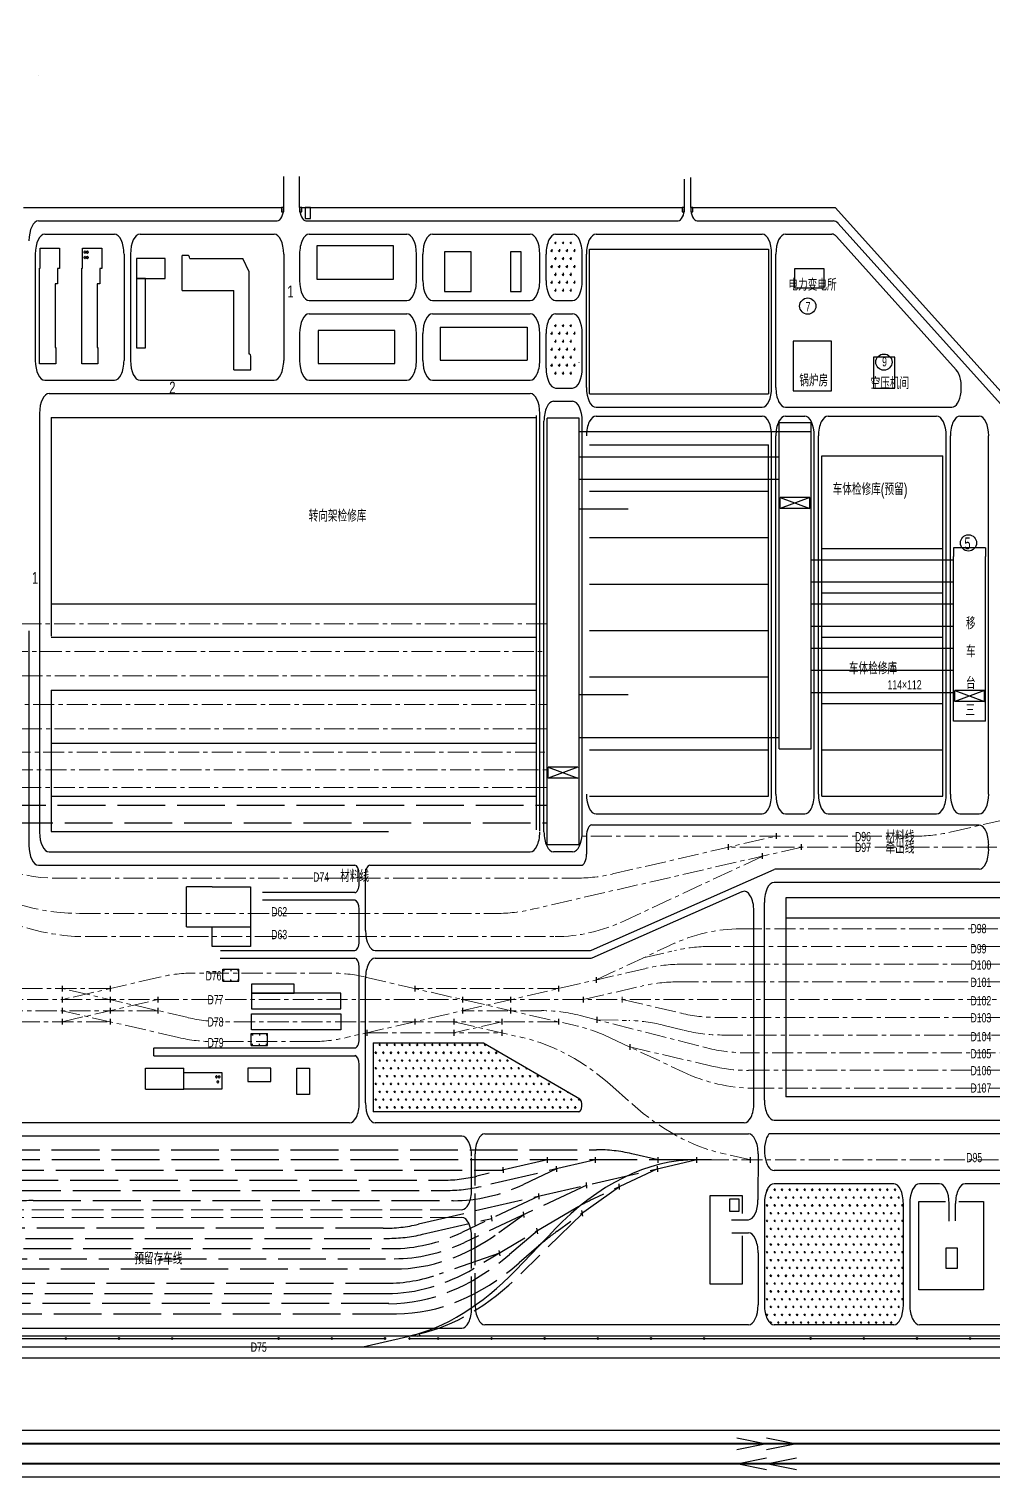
# Model space of a CAD drawing. Header units: millimetres. Extents: x 127 to 2034, y 513 to 812.
# Drawn here: x 1072.7 to 1145.3, y 599.1 to 708.2 of the extents above; entities that cross this region are included whole.
import ezdxf

# ---------------------------------------------------------------- set-up
doc = ezdxf.new("R2010")
doc.units = ezdxf.units.MM
for name, pattern in [('ACAD_ISO02W100', [15, 12, -3]), ('CENTER', [50.8, 31.75, -6.35, 6.35, -6.35]), ('CONTINOUS', [0]), ('DASHED', [19.05, 12.7, -6.35])]:
    doc.linetypes.add(name, pattern=pattern)
doc.layers.add('05围墙线', color=5, linetype='TRACKS2', lineweight=25)
for name, color, linetype in [('TXT', 4, 'Continuous'), ('WALL', 2, 'Continuous'), ('ZC_动车段新建', 52, 'Continuous'), ('ZC_新建', 7, 'Continuous'), ('ZC_站场', 7, 'Continuous'), ('ZC_远期', 7, 'Continuous'), ('初期设计', 1, 'Continuous'), ('室外建筑与道路', 3, 'Continuous'), ('生产房屋', 1, 'Continuous'), ('设计', 6, 'Continuous'), ('设计股道', 1, 'Continuous'), ('近期设计', 6, 'Continuous')]:
    doc.layers.add(name, color=color, linetype=linetype)
doc.styles.add('HZTXT', font='tx.shx', dxfattribs={"width": 0.75, "bigfont": 'hztxt.shx'})
doc.linetypes.add('JBFWALL1', pattern='A,5000,[130,ltypeshp.shx,S=250,R=0,X=0,Y=-250],5000', length=10000)
doc.linetypes.add('JBFWALL1F', pattern='A,5000,[130,ltypeshp.shx,S=250,R=0,X=0,Y=250],5000', length=10000)
doc.linetypes.add('TRACKS2', pattern='A,20,[130,ltypeshp.shx,S=3,R=0,X=0,Y=3],20', length=40)

msp = doc.modelspace()

# ---------------------------------------------------------------- hatches: boundary and pattern name
at = {"layer": '室外建筑与道路'}
h = msp.add_hatch(dxfattribs=at)
h.set_pattern_fill('GRASS', color=256, scale=0.2, style=0)
h.set_pattern_definition([(90.0000038, (44491.51114, 64796.46176), (-0.2879427758, 0.5981564094), [0.1586103, -1.037702684]), (64.2946045, (44491.51114, 64796.46176), (-0.287942972, 0.598156817), [0.124472731, -0.539381835]), (115.70540786, (44491.51114, 64796.46176), (-0.2879428925, -0.5981569825), [0.1244727097, -0.539381742])])
h.paths.add_polyline_path([(1113.99, 692.13), (1111.97, 692.13), (1111.97, 688.1), (1113.99, 688.1)])
h = msp.add_hatch(dxfattribs=at)
h.set_pattern_fill('GRASS', color=256, scale=0.2, style=0)
h.set_pattern_definition([(90.0000038, (44491.51114, 64790.2244), (-0.2879427758, 0.5981564094), [0.1586103, -1.037702684]), (64.2946045, (44491.51114, 64790.2244), (-0.287942972, 0.598156817), [0.124472731, -0.539381835]), (115.70540786, (44491.51114, 64790.2244), (-0.2879428925, -0.5981569825), [0.1244727097, -0.539381742])])
h.paths.add_polyline_path([(1113.99, 685.9), (1111.97, 685.9), (1111.97, 681.86), (1113.99, 681.86)])
h = msp.add_hatch(dxfattribs=at)
h.set_pattern_fill('GRASS', color=256, scale=5, angle=73.3396, style=0)
h.set_pattern_definition([(90, (1162.57997, 3125.4535), (-0.283408397, 0.588737107), [0.1561125, -1.02136171]), (64.294598, (1162.57997, 3125.4535), (-0.2834084, 0.58873711), [0.12251252, -0.53088759]), (115.705402, (1162.57997, 3125.4535), (-0.2834084, -0.5887371), [0.12251252, -0.53088759])])
edge = h.paths.add_edge_path()
edge.add_line((1114.09, 626.59), (1098.61, 626.59))
edge.add_line((1098.61, 626.59), (1098.61, 631.79))
edge.add_line((1098.61, 631.79), (1106.91, 631.79))
edge.add_line((1106.91, 631.79), (1114.16, 627.58))
edge.add_ellipse((1114.09, 627.09), major_axis=(0, 0.5), ratio=0.481384, start_angle=180, end_angle=344.3534, ccw=False)
h = msp.add_hatch(dxfattribs=at)
h.set_pattern_fill('GRASS', color=256, scale=5, angle=73.3396, style=0)
h.set_pattern_definition([(90, (1162.57997, 1121.66428), (-0.2834084, 0.5887371), [0.1561125, -1.0213617]), (64.2946, (1162.57997, 1121.6643), (-0.2834084, 0.5887371), [0.1225125, -0.5308876]), (115.7054, (1162.57997, 1121.6643), (-0.2834084, -0.5887371), [0.1225125, -0.5308876])])
edge = h.paths.add_edge_path()
edge.add_line((1137.82, 621.17), (1128.8, 621.17))
edge.add_ellipse((1128.8, 619.68), major_axis=(0, 1.5), ratio=0.481384, start_angle=0.0001, end_angle=90)
edge.add_line((1128.08, 619.68), (1128.08, 612.05))
edge.add_ellipse((1128.8, 612.05), major_axis=(0, 1.5), ratio=0.481384, start_angle=90, end_angle=180.0001)
edge.add_line((1137.82, 610.55), (1128.8, 610.55))
edge.add_ellipse((1137.82, 612.05), major_axis=(0, 1.5), ratio=0.481384, start_angle=180.0001, end_angle=270)
edge.add_line((1138.54, 619.68), (1138.54, 612.05))
edge.add_ellipse((1137.82, 619.68), major_axis=(0, 1.5), ratio=0.481384, start_angle=-90, end_angle=0.0001)
at = {"layer": '生产房屋'}
h = msp.add_hatch(color=7, dxfattribs=at)
edge = h.paths.add_edge_path()
edge.add_ellipse((1076.88, 691.36), major_axis=(0, 0.0999), ratio=0.481384, start_angle=270, end_angle=630)
h = msp.add_hatch(color=7, dxfattribs=at)
edge = h.paths.add_edge_path()
edge.add_ellipse((1076.88, 690.95), major_axis=(0, 0.0999), ratio=0.481384, start_angle=270, end_angle=630)
h = msp.add_hatch(color=7, dxfattribs=at)
edge = h.paths.add_edge_path()
edge.add_ellipse((1077.07, 691.36), major_axis=(0, 0.0999), ratio=0.481384, start_angle=270, end_angle=630)
h = msp.add_hatch(color=7, dxfattribs=at)
edge = h.paths.add_edge_path()
edge.add_ellipse((1077.07, 690.95), major_axis=(0, 0.0999), ratio=0.481384, start_angle=-90, end_angle=270)
h = msp.add_hatch(color=7, dxfattribs=at)
edge = h.paths.add_edge_path()
edge.add_ellipse((1086.8, 629.23), major_axis=(0, 0.0999), ratio=0.481384, start_angle=-90, end_angle=270)
h = msp.add_hatch(color=7, dxfattribs=at)
edge = h.paths.add_edge_path()
edge.add_ellipse((1086.9, 628.86), major_axis=(0, 0.0999), ratio=0.481384, start_angle=270, end_angle=270)
h = msp.add_hatch(color=7, dxfattribs=at)
edge = h.paths.add_edge_path()
edge.add_ellipse((1087, 629.23), major_axis=(0, 0.0999), ratio=0.481384, start_angle=270, end_angle=270)

# ---------------------------------------------------------------- linework, layer by layer
at = {"layer": '05围墙线'}
msp.add_line((1073.39, 704.69), (1073.39, 704.69), dxfattribs=at)
at = {"layer": 'TXT'}
for centre in [(1131.34, 687.29), (1137.08, 683.07), (1143.45, 669.45)]:
    msp.add_circle(centre, 0.611, dxfattribs=at)
at = {"layer": 'WALL', "linetype": 'JBFWALL1', "ltscale": 0.3}
for p, q in [((1091.86, 694.71), (1091.7, 694.71)), ((1091.7, 694.71), (1091.7, 694.38)), ((1091.86, 694.71), (1091.7, 694.71)), ((1091.7, 694.71), (1091.7, 694.38)), ((1091.7, 694.38), (1091.86, 694.38)), ((1091.7, 694.38), (1091.86, 694.38)), ((1091.86, 694.38), (1091.86, 694.71)), ((1091.86, 694.38), (1091.86, 694.71)), ((1093.22, 694.71), (1093.06, 694.71)), ((1093.06, 694.71), (1093.06, 694.38)), ((1093.22, 694.71), (1093.06, 694.71)), ((1093.06, 694.71), (1093.06, 694.38)), ((1093.06, 694.38), (1093.22, 694.38)), ((1093.06, 694.38), (1093.22, 694.38)), ((1093.22, 694.38), (1093.22, 694.71)), ((1093.22, 694.38), (1093.22, 694.71)), ((1122.05, 694.71), (1121.89, 694.71)), ((1121.89, 694.71), (1121.89, 694.38)), ((1122.05, 694.71), (1121.89, 694.71)), ((1121.89, 694.71), (1121.89, 694.38)), ((1121.89, 694.38), (1122.05, 694.38)), ((1121.89, 694.38), (1122.05, 694.38)), ((1122.05, 694.38), (1122.05, 694.71)), ((1122.05, 694.38), (1122.05, 694.71)), ((1122.69, 694.71), (1122.53, 694.71)), ((1122.53, 694.71), (1122.53, 694.38)), ((1122.69, 694.71), (1122.53, 694.71)), ((1122.53, 694.71), (1122.53, 694.38)), ((1122.53, 694.38), (1122.69, 694.38)), ((1122.53, 694.38), (1122.69, 694.38)), ((1122.69, 694.38), (1122.69, 694.71)), ((1122.69, 694.38), (1122.69, 694.71))]:
    msp.add_line(p, q, dxfattribs=at)
at = {"layer": 'WALL', "color": 1}
for p, q in [((1084.2, 688.47), (1084.2, 691.1)), ((1084.65, 691.1), (1084.2, 691.1)), ((1084.78, 690.87), (1088.77, 690.87)), ((1089.26, 689.87), (1088.77, 690.87)), ((1089.26, 683.68), (1089.26, 689.87)), ((1084.2, 688.47), (1088.11, 688.47)), ((1088.11, 682.48), (1088.11, 688.47)), ((1089.39, 682.48), (1089.39, 683.44)), ((1088.11, 682.48), (1089.39, 682.48))]:
    msp.add_line(p, q, dxfattribs=at)
for centre in [(1084.66, 690.86), (1089.27, 683.42)]:
    msp.add_ellipse(centre, major_axis=(0, 0.25), ratio=0.481384, start_param=-1.505748, end_param=0.068338, dxfattribs=at)
at = {"layer": 'ZC_动车段新建', "color": 6, "linetype": 'JBFWALL1', "ltscale": 0.0002}
for p, q in [((1072.27, 694.71), (1091.86, 694.71)), ((1093.06, 694.71), (1122.05, 694.71)), ((1122.53, 694.71), (1133.41, 694.71)), ((1133.41, 694.71), (1147.03, 679.57)), ((1123.99, 613.62), (1123.99, 620.28)), ((1123.99, 620.28), (1126.39, 620.28)), ((1123.99, 613.62), (1123.99, 620.28)), ((1123.99, 620.28), (1126.39, 620.28)), ((1126.39, 620.28), (1126.39, 618.93)), ((1139.7, 619.85), (1141.72, 619.85)), ((1139.7, 613.19), (1139.7, 619.85)), ((1142.73, 619.85), (1144.59, 619.85)), ((1144.59, 619.85), (1144.59, 613.19)), ((1126.39, 617.24), (1126.39, 613.62)), ((1126.39, 613.62), (1123.99, 613.62)), ((1126.39, 613.62), (1123.99, 613.62)), ((1144.59, 613.19), (1139.7, 613.19))]:
    msp.add_line(p, q, dxfattribs=at)
at = {"layer": 'ZC_动车段新建', "color": 1}
msp.add_line((1122.53, 694.71), (1133.41, 694.71), dxfattribs=at)
at = {"layer": 'ZC_动车段新建', "color": 6, "linetype": 'JBFWALL1F', "ltscale": 0.0004}
msp.add_line((1123.99, 620.28), (1126.39, 620.28), dxfattribs=at)
at = {"layer": 'ZC_动车段新建', "color": 6, "linetype": 'JBFWALL1F', "ltscale": 0.0002}
msp.add_line((998.94, 608.05), (1155.44, 608.05), dxfattribs=at)
at = {"layer": 'ZC_新建', "color": 1}
for p, q in [((1114.11, 677.84), (1131.59, 677.84)), ((1114.11, 675.93), (1129.18, 675.93)), ((1114.11, 674.26), (1129.18, 674.26)), ((1114.11, 672.01), (1117.82, 672.01)), ((1131.59, 668.18), (1142.33, 668.18)), ((1131.59, 666.52), (1142.33, 666.52)), ((1131.59, 664.85), (1142.33, 664.85)), ((1131.59, 663.19), (1142.33, 663.19)), ((1131.59, 661.52), (1142.33, 661.52)), ((1131.59, 659.86), (1142.33, 659.86)), ((1114.11, 658.03), (1117.82, 658.03)), ((1131.59, 658.19), (1142.33, 658.19)), ((1114.11, 654.78), (1129.18, 654.78)), ((1112.21, 617.66), (1109.34, 614.67)), ((1004.26, 608.89), (1155.35, 608.89)), ((1097.82, 608.89), (1101.21, 609.67))]:
    msp.add_line(p, q, dxfattribs=at)
for centre, start_param, end_param in [((1123, 573.02), 0, 0.465314), ((1098.55, 659.32), 3.252251, 3.606907)]:
    msp.add_ellipse(centre, major_axis=(0, 49.96), ratio=0.481384, start_param=start_param, end_param=end_param, dxfattribs=at)
at = {"layer": 'ZC_站场', "color": 6, "linetype": 'CONTINOUS'}
for p, q in [((1001.43, 609.52), (1099.53, 609.52)), ((1101.34, 609.52), (1155.61, 609.52))]:
    msp.add_line(p, q, dxfattribs=at)
at = {"layer": 'ZC_远期', "color": 6, "linetype": 'ACAD_ISO02W100', "ltscale": 0.3}
for p, q in [((1070.33, 649.7), (1111.71, 649.7)), ((1070.86, 648.37), (1111.71, 648.37)), ((1069.88, 623.74), (1115.42, 623.74)), ((1123, 622.97), (1070.04, 622.97)), ((1122.98, 622.97), (1102.01, 618.13)), ((1111.73, 622.97), (1106.41, 621.75)), ((1115.36, 622.97), (1106.72, 620.98)), ((1120.07, 622.97), (1118.08, 623.43)), ((1124.09, 622.97), (1121.78, 622.97)), ((1070.2, 622.21), (1108.41, 622.21)), ((1112.42, 622.29), (1109.92, 621.13)), ((1120.03, 622.29), (1115.19, 620.03)), ((1071.28, 621.44), (1103.76, 621.44)), ((1114.69, 621.06), (1105.47, 616.75)), ((1117.15, 620.94), (1112.46, 617.59)), ((1071.47, 620.67), (1104.07, 620.67)), ((1072.99, 619.91), (1104.64, 619.91)), ((1111.09, 620.23), (1105.28, 617.51)), ((1102.32, 617.37), (1107.55, 618.57)), ((1113.91, 619.35), (1106.2, 614.81)), ((1109.96, 618.84), (1108.06, 617.49)), ((1114.36, 618.94), (1109.72, 614.38)), ((1099.36, 617.83), (1067.6, 617.83)), ((1110.97, 617.62), (1108.87, 615.84)), ((1067.91, 617.06), (1099.67, 617.06)), ((1111.07, 616.49), (1109.59, 615.21)), ((1059.94, 615.53), (1100.19, 615.53)), ((1063.26, 616.3), (1100, 616.3)), ((1108.13, 615.95), (1103.57, 614.36)), ((1061.58, 614.76), (1100.23, 614.76)), ((1060.52, 613.68), (1099.61, 613.68)), ((1099.79, 612.15), (1052.56, 612.15)), ((1055.87, 612.91), (1099.64, 612.91)), ((1002.54, 611.38), (1100.36, 611.38)), ((1102.07, 609.87), (1101.21, 609.67))]:
    msp.add_line(p, q, dxfattribs=at)
at = {"layer": 'ZC_远期', "color": 145}
for p, q in [((1128.98, 647.15), (1128.98, 647.58)), ((1125.37, 646.32), (1125.37, 646.75)), ((1127.93, 645.64), (1127.93, 646.07)), ((1130.87, 646.32), (1130.87, 646.75)), ((1075.17, 636.09), (1075.17, 635.66)), ((1078.78, 636.09), (1078.78, 635.66)), ((1101.74, 636.09), (1101.74, 635.66)), ((1112.56, 636.09), (1112.56, 635.66)), ((1115.4, 636.75), (1115.4, 636.32)), ((1075.17, 635.26), (1075.17, 634.83)), ((1078.78, 635.26), (1078.78, 634.83)), ((1082.38, 635.26), (1082.38, 634.83)), ((1105.34, 635.26), (1105.34, 634.83)), ((1108.95, 635.26), (1108.95, 634.83)), ((1114.42, 635.26), (1114.42, 634.83)), ((1075.17, 634.43), (1075.17, 634)), ((1078.78, 634.43), (1078.78, 634)), ((1082.38, 634.43), (1082.38, 634)), ((1105.34, 634.43), (1105.34, 634)), ((1108.95, 634.43), (1108.95, 634)), ((1075.17, 633.6), (1075.17, 633.16)), ((1078.78, 633.6), (1078.78, 633.16)), ((1098.13, 632.76), (1098.13, 632.33)), ((1101.74, 633.6), (1101.74, 633.16)), ((1104.69, 633.6), (1104.69, 633.16)), ((1104.69, 632.76), (1104.69, 632.33)), ((1108.3, 633.6), (1108.3, 633.16)), ((1108.3, 632.76), (1108.3, 632.33)), ((1112.56, 633.6), (1112.56, 633.16)), ((1115.46, 633.74), (1115.46, 633.31)), ((1117.93, 631.7), (1117.93, 631.26)), ((1111.73, 622.76), (1111.73, 623.19)), ((1115.36, 622.76), (1115.36, 623.19)), ((1120.07, 622.76), (1120.07, 623.19)), ((1122.98, 622.76), (1122.98, 623.19)), ((1127.02, 622.76), (1127.02, 623.19)), ((1108.42, 621.99), (1108.4, 622.42)), ((1112.43, 622.08), (1112.41, 622.51)), ((1120.04, 622.08), (1120.02, 622.51)), ((1114.71, 620.84), (1114.68, 621.27)), ((1117.17, 620.73), (1117.13, 621.16)), ((1111.1, 620.01), (1111.08, 620.44)), ((1107.57, 618.36), (1107.52, 618.78)), ((1109.98, 618.63), (1109.93, 619.06)), ((1114.39, 618.74), (1114.32, 619.15)), ((1111, 617.41), (1110.94, 617.83)), ((1108.16, 615.74), (1108.1, 616.15)), ((1102.07, 609.87), (1102.08, 609.7)), ((1102.19, 609.73), (1101.97, 609.68))]:
    msp.add_line(p, q, dxfattribs=at)
at = {"layer": 'ZC_远期', "color": 3, "linetype": 'ACAD_ISO02W100', "ltscale": 0.2}
for p, q in [((1106.01, 620.72), (1106.01, 623.26)), ((1106.29, 612.05), (1106.29, 623.43)), ((1106.01, 611.8), (1106.01, 617.14))]:
    msp.add_line(p, q, dxfattribs=at)
at = {"layer": 'ZC_远期', "color": 3, "linetype": 'ACAD_ISO02W100', "lineweight": 15, "ltscale": 0.2}
for p, q in [((1105.29, 619.22), (1068.55, 619.22)), ((1105.29, 618.63), (1068.55, 618.63))]:
    msp.add_line(p, q, dxfattribs=at)
at = {"layer": 'ZC_远期', "color": 6, "linetype": 'ACAD_ISO02W100', "ltscale": 0.3}
for centre, start_param, end_param in [((1115.42, 573.78), -0.110659, 0), ((1103.76, 671.4), 3.141593, 3.252251), ((1104.07, 670.63), 3.141593, 3.252251), ((1104.64, 669.86), 3.141593, 3.36291), ((1072.99, 569.95), 0, 0.110659), ((1120.47, 571.29), 0.221317, 0.276333), ((1099.36, 667.78), 3.141593, 3.252251), ((1100, 666.25), 3.141593, 3.36291), ((1100.23, 664.72), 3.141593, 3.473568), ((1120.3, 570.36), 0.331976, 0.393946), ((1099.67, 667.02), 3.141593, 3.252251), ((1100.19, 665.49), 3.141593, 3.36291), ((1099.79, 662.1), 3.141593, 3.528585), ((1099.61, 663.64), 3.141593, 3.307267), ((1099.64, 662.87), 3.141593, 3.417926), ((1100.36, 661.34), 3.141593, 3.535538), ((1099.42, 659.52), 3.252253, 3.584227)]:
    msp.add_ellipse(centre, major_axis=(0, 49.96), ratio=0.481384, start_param=start_param, end_param=end_param, dxfattribs=at)
at = {"layer": '初期设计', "color": 7, "linetype": 'Continuous'}
for p, q in [((1125.99, 602.03), (1128.24, 601.58)), ((1128.24, 601.58), (1125.99, 601.13)), ((1128.24, 602.03), (1130.49, 601.58)), ((1130.49, 601.58), (1128.24, 601.13)), ((1125.99, 600.08), (1128.24, 600.53)), ((1128.24, 599.63), (1125.99, 600.08)), ((1128.24, 600.08), (1130.49, 600.53)), ((1130.49, 599.63), (1128.24, 600.08))]:
    msp.add_line(p, q, dxfattribs=at)
at = {"layer": '室外建筑与道路'}
for p, q in [((1091.86, 694.71), (1091.86, 697.06)), ((1093.06, 694.71), (1093.06, 697.06)), ((1122.05, 694.71), (1122.05, 696.86)), ((1122.05, 694.71), (1122.05, 696.86)), ((1122.53, 694.71), (1122.53, 696.99)), ((1122.53, 694.71), (1122.53, 696.99)), ((1073.39, 693.71), (1091.38, 693.71)), ((1073.87, 692.71), (1079.11, 692.71)), ((1081.04, 692.71), (1082.53, 692.71)), ((1082.53, 692.71), (1091.14, 692.71)), ((1093.54, 693.71), (1121.57, 693.71)), ((1093.78, 692.71), (1101.14, 692.71)), ((1103.07, 692.71), (1110.43, 692.71)), ((1112.35, 692.71), (1113.63, 692.71)), ((1115.39, 692.71), (1118.23, 692.71)), ((1118.23, 692.71), (1127.9, 692.71)), ((1123.01, 693.71), (1130.28, 693.71)), ((1123.01, 693.71), (1133.28, 693.71)), ((1129.66, 692.71), (1133.16, 692.71)), ((1133.62, 693.53), (1146.56, 679.15)), ((1133.5, 692.53), (1142.53, 682.49)), ((1073.15, 691.21), (1073.15, 683.2)), ((1079.84, 691.21), (1079.84, 683.2)), ((1080.32, 691.21), (1080.32, 683.2)), ((1091.86, 691.21), (1091.86, 685.22)), ((1093.06, 691.21), (1093.06, 689.21)), ((1101.86, 689.21), (1101.86, 691.21)), ((1102.34, 689.21), (1102.34, 691.21)), ((1111.15, 689.21), (1111.15, 691.21)), ((1111.63, 689.21), (1111.63, 691.21)), ((1114.35, 689.21), (1114.35, 691.21)), ((1114.67, 685.28), (1114.67, 691.21)), ((1128.62, 685.22), (1128.62, 691.21)), ((1128.94, 681.17), (1128.94, 691.21)), ((1093.78, 687.72), (1101.14, 687.72)), ((1103.07, 687.72), (1110.43, 687.72)), ((1112.35, 687.72), (1113.63, 687.72)), ((1112.35, 687.72), (1113.63, 687.72)), ((1093.78, 686.72), (1101.14, 686.72)), ((1103.07, 686.72), (1110.43, 686.72)), ((1112.35, 686.72), (1113.63, 686.72)), ((1091.86, 685.22), (1091.86, 683.2)), ((1093.06, 685.22), (1093.06, 683.2)), ((1101.86, 683.2), (1101.86, 685.22)), ((1102.34, 683.2), (1102.34, 685.22)), ((1111.15, 683.2), (1111.15, 685.22)), ((1111.63, 682.62), (1111.63, 685.22)), ((1114.35, 682.62), (1114.35, 685.22)), ((1114.67, 681.17), (1114.67, 685.28)), ((1128.62, 681.17), (1128.62, 685.22)), ((1114.11, 683.02), (1114.11, 683.04)), ((1073.87, 681.7), (1079.11, 681.7)), ((1074.19, 680.71), (1110.43, 680.71)), ((1081.04, 681.7), (1082.53, 681.7)), ((1082.53, 681.7), (1091.14, 681.7)), ((1093.78, 681.7), (1101.14, 681.7)), ((1103.07, 681.7), (1110.43, 681.7)), ((1112.35, 681.12), (1113.63, 681.12)), ((1112.19, 680.12), (1113.63, 680.12)), ((1115.39, 679.67), (1127.9, 679.67)), ((1129.66, 679.67), (1142.19, 679.67)), ((1073.47, 679.21), (1073.47, 647.67)), ((1111.15, 647.73), (1111.15, 679.21)), ((1111.47, 647.68), (1111.47, 678.62)), ((1111.71, 646.7), (1111.71, 678.84)), ((1111.71, 648.73), (1111.71, 678.84)), ((1114.11, 678.84), (1111.71, 678.84)), ((1114.11, 646.7), (1114.11, 678.84)), ((1114.35, 647.68), (1114.35, 678.79)), ((1114.35, 651.91), (1114.35, 678.62)), ((1115.39, 679.01), (1127.9, 679.01)), ((1129.66, 679.01), (1131.11, 679.01)), ((1132.87, 679.01), (1141.05, 679.01)), ((1142.81, 679.01), (1144.25, 679.01)), ((1128.62, 650.53), (1128.62, 677.51)), ((1128.94, 650.53), (1128.94, 677.51)), ((1129.18, 653.95), (1129.18, 678.51)), ((1129.18, 678.51), (1131.59, 678.51)), ((1131.59, 653.95), (1131.59, 678.51)), ((1131.83, 650.53), (1131.83, 677.51)), ((1132.15, 650.53), (1132.15, 677.51)), ((1141.77, 650.53), (1141.77, 677.51)), ((1142.09, 658.45), (1142.09, 677.51)), ((1144.97, 658.45), (1144.97, 677.51)), ((1144.97, 658.45), (1144.97, 677.28)), ((1144.97, 653.69), (1144.97, 676.52)), ((1129.26, 672.05), (1129.26, 672.88)), ((1131.51, 672.88), (1129.26, 672.05)), ((1129.26, 672.88), (1131.51, 672.05)), ((1131.51, 672.88), (1129.26, 672.88)), ((1131.51, 672.05), (1129.26, 672.05)), ((1131.51, 672.05), (1131.51, 672.88)), ((1142.33, 669.08), (1142.33, 668.42)), ((1144.73, 669.08), (1142.33, 669.08)), ((1144.73, 669.08), (1144.73, 668.42)), ((1142.33, 656.03), (1142.33, 668.42)), ((1144.73, 656.03), (1144.73, 668.42)), ((1072.67, 662.82), (1072.67, 646.67)), ((1142.09, 650.53), (1142.09, 658.45)), ((1142.41, 657.5), (1142.41, 658.33)), ((1144.65, 658.33), (1142.41, 657.5)), ((1142.41, 658.33), (1144.65, 657.5)), ((1144.65, 658.33), (1142.41, 658.33)), ((1144.65, 657.5), (1144.65, 658.33)), ((1144.65, 657.5), (1142.41, 657.5)), ((1144.73, 656.03), (1142.33, 656.03)), ((1129.18, 653.95), (1131.59, 653.95)), ((1144.97, 650.53), (1144.97, 653.69)), ((1111.79, 651.73), (1111.79, 652.56)), ((1114.03, 652.56), (1111.79, 651.73)), ((1111.79, 652.56), (1114.03, 651.73)), ((1114.03, 652.56), (1111.79, 652.56)), ((1114.03, 651.73), (1111.79, 651.73)), ((1127.6, 648.2), (1115.07, 648.2)), ((1115.39, 649.03), (1127.9, 649.03)), ((1144.25, 648.2), (1127.6, 648.2)), ((1129.66, 649.03), (1131.11, 649.03)), ((1132.87, 649.03), (1141.05, 649.03)), ((1142.81, 649.03), (1144.25, 649.03)), ((1114.67, 647.37), (1114.67, 646)), ((1074.19, 646.17), (1110.43, 646.17)), ((1114.11, 646.7), (1111.71, 646.7)), ((1113.63, 646.19), (1112.19, 646.19)), ((1144.97, 646.37), (1144.97, 646.7)), ((1073.39, 645.17), (1079.74, 645.17)), ((1079.74, 645.17), (1097.23, 645.17)), ((1098.35, 645.17), (1114.27, 645.17)), ((1115.06, 638.78), (1128.82, 644.84)), ((1144.25, 644.87), (1128.97, 644.87)), ((1097.55, 643.78), (1097.55, 644.5)), ((1098.03, 640.25), (1098.03, 644.5)), ((1166.01, 643.87), (1128.8, 643.87)), ((1097.23, 643.11), (1090.26, 643.11)), ((1097.23, 642.53), (1090.26, 642.53)), ((1115.09, 638.2), (1126.41, 643.18)), ((1097.55, 639.42), (1097.55, 641.86)), ((1127.28, 627.26), (1127.28, 641.71)), ((1128.08, 627.47), (1128.08, 642.37)), ((1087.07, 638.17), (1097.23, 638.17)), ((1087.09, 638.75), (1097.23, 638.75)), ((1098.75, 638.75), (1114.91, 638.75)), ((1098.75, 638.17), (1114.94, 638.17)), ((1097.55, 632.07), (1097.55, 637.5)), ((1098.03, 627.26), (1098.03, 636.67)), ((1098.61, 631.79), (1106.91, 631.79)), ((1098.61, 631.79), (1098.61, 626.59)), ((1106.91, 631.79), (1114.16, 627.58)), ((1082.08, 630.82), (1082.08, 631.41)), ((1082.08, 630.82), (1097.23, 630.82)), ((1082.1, 631.41), (1097.23, 631.41)), ((1097.55, 627.26), (1097.55, 630.16)), ((1114.09, 626.59), (1098.61, 626.59)), ((1081.67, 625.77), (1068.27, 625.76)), ((1096.83, 625.77), (1081.67, 625.77)), ((1126.56, 625.76), (1098.75, 625.76)), ((1128.8, 625.97), (1166.01, 625.97)), ((1105.29, 624.77), (1068.55, 624.77)), ((1126.88, 624.92), (1107.01, 624.92)), ((1128.47, 624.97), (1164.2, 624.97)), ((1127.6, 623.42), (1127.59, 619.97)), ((1162.88, 622.17), (1128.8, 622.17)), ((1137.82, 621.17), (1128.8, 621.17)), ((1141.27, 621.17), (1139.75, 621.17)), ((1150.98, 621.17), (1143.2, 621.17)), ((1128.08, 619.68), (1128.08, 612.05)), ((1138.54, 619.68), (1138.54, 612.05)), ((1139.03, 619.68), (1139.03, 612.05)), ((1141.99, 618.36), (1141.99, 619.68)), ((1142.47, 618.37), (1142.47, 619.68)), ((1125.6, 618.47), (1126.87, 618.47)), ((1125.61, 617.47), (1126.88, 617.47)), ((1127.6, 615.98), (1127.6, 612.05)), ((1068.55, 610.3), (1105.29, 610.3)), ((1126.88, 610.55), (1107.01, 610.55)), ((1137.82, 610.55), (1128.8, 610.55)), ((1150.98, 610.55), (1139.75, 610.55)), ((1001.69, 609.72), (1155.61, 609.72))]:
    msp.add_line(p, q, dxfattribs=at)
for centre, major_axis, start_param, end_param in [((1091.38, 694.71), (0, 0.999), 3.141593, 4.71239), ((1093.54, 694.71), (0, 0.999), 1.570797, 3.141593), ((1121.57, 694.71), (0, 0.999), 3.141593, 4.712389), ((1123.01, 694.71), (0, 0.999), 1.570796, 3.141593), ((1073.39, 692.21), (0, 1.5), 0, 1.570796), ((1073.87, 691.21), (0, 1.5), 0.000001, 1.570796), ((1079.11, 691.21), (0, 1.5), 4.712389, 6.283186), ((1081.04, 691.21), (0, 1.5), 0.000001, 1.570796), ((1091.14, 691.21), (0, 1.5), -1.570796, 0), ((1093.78, 691.21), (0, 1.5), 0, 1.570797), ((1101.14, 691.21), (0, 1.5), -1.570796, 0), ((1103.07, 691.21), (0, 1.5), 0, 1.570796), ((1110.43, 691.21), (0, 1.5), -1.570796, 0), ((1112.35, 691.21), (0, 1.5), 0, 1.570797), ((1113.63, 691.21), (0, 1.5), -1.570796, 0), ((1115.39, 691.21), (0, 1.5), 0, 1.570797), ((1127.9, 691.21), (0, 1.5), -1.570796, 0), ((1129.66, 691.21), (0, 1.5), 0, 1.570796), ((1133.16, 691.21), (0, 1.5), -0.491171, 0), ((1133.28, 692.21), (0, 1.5), -0.491171, 0), ((1093.78, 689.21), (0, 1.5), 1.570796, 3.141592), ((1101.14, 689.21), (0, 1.5), 3.141592, 4.712389), ((1103.07, 689.21), (0, 1.5), 1.570796, 3.141592), ((1110.43, 689.21), (0, 1.5), 3.141592, 4.712389), ((1112.35, 689.21), (0, 1.5), 1.570797, 3.141592), ((1113.63, 689.21), (0, 1.5), 3.141593, 4.712389), ((1093.78, 685.22), (0, 1.5), 0, 1.570796), ((1101.14, 685.22), (0, 1.5), -1.570796, 0), ((1103.07, 685.22), (0, 1.5), 0, 1.570796), ((1110.43, 685.22), (0, 1.5), -1.570796, 0), ((1112.35, 685.22), (0, 1.5), 0, 1.570797), ((1113.63, 685.22), (0, 1.5), -1.570796, 0), ((1073.87, 683.2), (0, 1.5), 1.570796, 3.141592), ((1079.11, 683.2), (0, 1.5), 3.141592, 4.712389), ((1081.04, 683.2), (0, 1.5), 1.570796, 3.141592), ((1091.14, 683.2), (0, 1.5), 3.141592, 4.712389), ((1093.78, 683.2), (0, 1.5), 1.570796, 3.141592), ((1101.14, 683.2), (0, 1.5), 3.141592, 4.712389), ((1103.07, 683.2), (0, 1.5), 1.570796, 3.141592), ((1110.43, 683.2), (0, 1.5), 3.141592, 4.712389), ((1112.35, 682.62), (0, 1.5), 1.570797, 3.141593), ((1113.63, 682.62), (0, 1.5), 3.141593, 4.712389), ((1142.19, 681.17), (0, 1.5), 3.141593, 5.792015), ((1074.19, 679.21), (0, 1.5), 0, 1.570796), ((1110.43, 679.21), (0, 1.5), -1.570796, 0), ((1115.39, 681.17), (0, 1.5), 1.570797, 3.141593), ((1127.9, 681.17), (0, 1.5), 3.141593, 4.712389), ((1129.66, 681.17), (0, 1.5), 1.570796, 3.141593), ((1112.19, 678.62), (0, 1.5), 0, 1.570797), ((1113.63, 678.62), (0, 1.5), -1.570796, 0), ((1115.39, 677.51), (0, 1.5), 0, 1.570797), ((1127.9, 677.51), (0, 1.5), -1.570796, 0), ((1129.66, 677.51), (0, 1.5), 0, 1.570797), ((1131.11, 677.51), (0, 1.5), -1.570796, 0), ((1132.87, 677.51), (0, 1.5), 0, 1.570797), ((1141.05, 677.51), (0, 1.5), -1.570796, 0), ((1142.81, 677.51), (0, 1.5), 0, 1.570797), ((1144.25, 677.51), (0, 1.5), -1.570796, 0), ((1115.39, 650.53), (0, 1.5), 1.570797, 3.141592), ((1127.9, 650.53), (0, 1.5), 3.141592, 4.712389), ((1129.66, 650.53), (0, 1.5), 1.570797, 3.141592), ((1131.11, 650.53), (0, 1.5), 3.141592, 4.712389), ((1132.87, 650.53), (0, 1.5), 1.570797, 3.141592), ((1141.05, 650.53), (0, 1.5), 3.141592, 4.712389), ((1142.81, 650.53), (0, 1.5), 1.570797, 3.141593), ((1144.25, 650.53), (0, 1.5), 3.141593, 4.712389), ((1115.07, 647.37), (0, 0.833), 0.000001, 1.570796), ((1144.25, 646.7), (0, 1.5), -1.570796, 0.000001), ((1074.19, 647.67), (0, 1.5), 1.570796, 3.141592), ((1110.43, 647.67), (0, 1.5), 3.141592, 4.712389), ((1112.19, 647.68), (0, 1.5), 1.570797, 3.141595), ((1113.63, 647.68), (0, 1.5), 3.141595, 4.712389), ((1073.39, 646.67), (0, 1.5), 1.570796, 3.141592), ((1114.27, 646), (0, 0.833), 3.141592, 4.712389), ((1144.25, 646.37), (0, 1.5), 3.141595, 4.712389), ((1097.23, 644.5), (0, 0.666), -1.570795, 0), ((1098.35, 644.5), (0, 0.666), 0, 1.570797), ((1128.97, 643.37), (0, 1.5), 0.000002, 0.208734), ((1097.23, 643.78), (0, 0.666), 3.141593, 4.71239), ((1128.8, 642.37), (0, 1.5), 0.000002, 1.570796), ((1097.23, 641.86), (0, 0.666), -1.570795, 0), ((1126.56, 641.71), (0, 1.5), -1.570796, 0.208734), ((1097.23, 639.42), (0, 0.666), 3.141593, 4.71239), ((1098.75, 640.25), (0, 1.5), 1.570797, 3.141593), ((1097.23, 637.5), (0, 0.666), -1.570795, 0), ((1098.75, 636.67), (0, 1.5), 0, 1.570797), ((1114.91, 640.25), (0, 1.5), 3.141593, 3.350327), ((1114.94, 639.67), (0, 1.5), 3.141593, 3.350327), ((1097.23, 632.07), (0, 0.666), 3.141593, 4.71239), ((1097.23, 630.16), (0, 0.666), -1.570795, 0), ((1096.83, 627.26), (0, 1.5), 3.141592, 4.71239), ((1098.75, 627.26), (0, 1.5), 1.570797, 3.141592), ((1114.09, 627.09), (0, 0.5), 3.141593, 6.010101), ((1126.56, 627.26), (0, 1.5), 3.141592, 4.712389), ((1128.8, 627.47), (0, 1.5), 1.570796, 3.141595), ((1105.29, 623.26), (0, 1.5), -1.570795, 0), ((1107.01, 623.43), (0, 1.5), 0, 1.570797), ((1126.88, 623.43), (0, 1.5), 4.708532, 6.283185), ((1128.8, 623.67), (0, 1.5), 0.555073, 3.141594), ((1128.47, 624.8), (0, 0.167), 0.000002, 0.555073), ((1105.29, 620.72), (0, 1.5), 3.141593, 4.71239), ((1128.8, 619.68), (0, 1.5), 0.000001, 1.570796), ((1137.82, 619.68), (0, 1.5), -1.570796, 0.000001), ((1139.75, 619.68), (0, 1.5), 0.000001, 1.570796), ((1141.27, 619.68), (0, 1.5), -1.570792, 0.000001), ((1143.2, 619.68), (0, 1.5), 0.000001, 1.5708), ((1126.87, 619.97), (0, 1.5), 3.141597, 4.708532), ((1105.29, 617.14), (0, 1.5), -1.570795, 0), ((1126.88, 615.98), (0, 1.5), -1.570796, 0.000004), ((1107.01, 612.05), (0, 1.5), 1.570797, 3.141594), ((1126.88, 612.05), (0, 1.5), 3.141594, 4.712389), ((1128.8, 612.05), (0, 1.5), 1.570796, 3.141594), ((1137.82, 612.05), (0, 1.5), 3.141594, 4.712389), ((1139.75, 612.05), (0, 1.5), 1.570796, 3.141594), ((1105.29, 611.8), (0, 1.5), 3.141593, 4.71239), ((1075.45, 609.52), (0, 0.0833), -1.570796, 4.712389), ((1079.45, 609.52), (0, 0.0833), 4.712389, 10.995574), ((1083.46, 609.52), (0, 0.0833), 4.712389, 10.995574), ((1083.46, 609.52), (0, 0.0833), 4.712389, 10.995574), ((1091.48, 609.52), (0, 0.0833), -1.570796, 4.712389), ((1095.49, 609.52), (0, 0.0833), 4.712389, 10.995574), ((1099.49, 609.52), (0, 0.0833), 4.712389, 10.995574), ((1101.34, 609.52), (0, 0.0833), -1.570796, 4.712389), ((1103.5, 609.52), (0, 0.0833), 4.712389, 10.995574), ((1107.51, 609.52), (0, 0.0833), -1.570796, 4.712389), ((1111.52, 609.52), (0, 0.0833), 4.712389, 10.995574), ((1115.53, 609.52), (0, 0.0833), -1.570796, 4.712389), ((1119.53, 609.52), (0, 0.0833), 4.712389, 10.995574), ((1123.54, 609.52), (0, 0.0833), -1.570796, 4.712389), ((1123.54, 609.52), (0, 0.0833), -1.570796, 4.712389), ((1131.56, 609.52), (0, 0.0833), -1.570796, 4.712389), ((1131.56, 609.52), (0, 0.0833), -1.570796, 4.712389), ((1135.57, 609.52), (0, 0.0833), 4.712389, 10.995574), ((1139.57, 609.52), (0, 0.0833), -1.570796, 4.712389), ((1143.58, 609.52), (0, 0.0833), -1.570796, 4.712389)]:
    msp.add_ellipse(centre, major_axis=major_axis, ratio=0.481384, start_param=start_param, end_param=end_param, dxfattribs=at)
at = {"layer": '生产房屋'}
for p, q in [((1093.89, 694.71), (1093.49, 694.71)), ((1093.49, 694.71), (1093.49, 693.88)), ((1093.49, 693.88), (1093.89, 693.88)), ((1093.89, 693.88), (1093.89, 694.71)), ((1076.7, 691.66), (1078.16, 691.66)), ((1076.7, 690.16), (1076.7, 691.66)), ((1078.16, 691.66), (1078.16, 690.12)), ((1082.93, 690.88), (1080.76, 690.88)), ((1080.76, 690.88), (1080.76, 689.38)), ((1082.93, 689.38), (1082.93, 690.88)), ((1105.98, 691.38), (1103.98, 691.38)), ((1103.98, 691.38), (1103.98, 688.38)), ((1105.98, 688.38), (1105.98, 691.38)), ((1109.75, 691.38), (1108.95, 691.38)), ((1108.95, 691.38), (1108.95, 688.38)), ((1109.75, 688.38), (1109.75, 691.38)), ((1076.65, 682.93), (1076.65, 690.16)), ((1076.65, 690.16), (1076.7, 690.16)), ((1078.16, 690.12), (1078.01, 690.12)), ((1078.01, 690.12), (1078.01, 688.96)), ((1130.38, 690.13), (1132.55, 690.13)), ((1130.38, 688.63), (1130.38, 690.13)), ((1132.55, 690.13), (1132.55, 688.63)), ((1078.01, 688.96), (1077.82, 688.96)), ((1077.82, 688.96), (1077.82, 684.17)), ((1081.46, 689.38), (1080.76, 689.38)), ((1080.76, 689.38), (1080.76, 684.14)), ((1080.76, 689.38), (1082.93, 689.38)), ((1081.46, 684.14), (1081.46, 689.38)), ((1103.98, 688.38), (1105.98, 688.38)), ((1108.95, 688.38), (1109.75, 688.38)), ((1132.55, 688.63), (1130.38, 688.63)), ((1077.82, 684.17), (1077.87, 684.17)), ((1077.87, 684.17), (1077.87, 682.93)), ((1080.76, 684.14), (1081.46, 684.14)), ((1133.13, 684.65), (1130.25, 684.65)), ((1130.25, 684.65), (1130.25, 680.9)), ((1133.13, 680.9), (1133.13, 684.65)), ((1077.87, 682.93), (1076.65, 682.93)), ((1137.9, 683.45), (1136.29, 683.45)), ((1136.29, 683.45), (1136.29, 681.12)), ((1137.9, 681.12), (1137.9, 683.45)), ((1130.25, 680.9), (1133.13, 680.9)), ((1136.29, 681.12), (1137.9, 681.12)), ((1074.35, 678.91), (1074.35, 662.42)), ((1074.35, 678.91), (1074.35, 662.42)), ((1074.35, 678.91), (1082.05, 678.91)), ((1082.05, 678.91), (1110.91, 678.91)), ((1110.91, 661.07), (1110.91, 679.04)), ((1110.91, 660.94), (1110.91, 678.91)), ((1114.91, 676.84), (1128.38, 676.84)), ((1128.38, 650.37), (1128.38, 676.84)), ((1114.91, 673.35), (1128.38, 673.35)), ((1114.91, 669.85), (1128.38, 669.85)), ((1132.39, 650.37), (1132.39, 669.02)), ((1132.39, 669.02), (1141.53, 669.02)), ((1141.53, 650.37), (1141.53, 669.02)), ((1114.91, 666.35), (1128.38, 666.35)), ((1132.39, 665.69), (1141.53, 665.69)), ((1074.35, 664.85), (1082.05, 664.85)), ((1082.05, 664.85), (1110.91, 664.85)), ((1110.91, 650.37), (1110.91, 663.37)), ((1074.35, 662.35), (1082.05, 662.35)), ((1082.05, 662.35), (1110.91, 662.35)), ((1114.91, 662.85), (1128.38, 662.85)), ((1132.39, 662.35), (1141.53, 662.35)), ((1114.91, 659.36), (1128.38, 659.36)), ((1074.35, 658.36), (1110.91, 658.36)), ((1074.35, 658.36), (1110.91, 658.36)), ((1074.35, 658.36), (1074.35, 650.37)), ((1132.39, 657.36), (1141.53, 657.36)), ((1074.35, 654.36), (1110.91, 654.36)), ((1114.91, 653.86), (1128.38, 653.86)), ((1132.39, 653.86), (1141.53, 653.86)), ((1074.35, 650.37), (1110.91, 650.37)), ((1114.91, 650.37), (1128.38, 650.37)), ((1132.39, 650.37), (1141.53, 650.37)), ((1086.48, 643.54), (1084.55, 643.54)), ((1084.55, 640.54), (1084.55, 643.54)), ((1086.48, 643.54), (1089.36, 643.54)), ((1089.36, 643.54), (1089.36, 640.54)), ((1166.25, 642.71), (1129.7, 642.71)), ((1084.55, 640.54), (1086.48, 640.54)), ((1086.48, 639.04), (1086.48, 640.54)), ((1086.48, 640.54), (1089.36, 640.54)), ((1089.36, 640.54), (1089.36, 639.04)), ((1129.7, 641.21), (1166.25, 641.21)), ((1089.36, 639.04), (1086.48, 639.04)), ((1087.27, 636.43), (1087.27, 637.33)), ((1087.27, 637.33), (1088.48, 637.33)), ((1087.32, 637.24), (1087.38, 637.24)), ((1087.35, 637.3), (1087.35, 637.18)), ((1087.86, 637.24), (1087.92, 637.24)), ((1087.89, 637.3), (1087.89, 637.18)), ((1088.39, 637.24), (1088.45, 637.24)), ((1088.42, 637.3), (1088.42, 637.18)), ((1088.48, 636.43), (1088.48, 637.33)), ((1087.27, 636.43), (1088.48, 636.43)), ((1087.32, 636.49), (1087.38, 636.49)), ((1087.35, 636.43), (1087.35, 636.55)), ((1087.86, 636.49), (1087.92, 636.49)), ((1087.89, 636.43), (1087.89, 636.55)), ((1088.39, 636.49), (1088.45, 636.49)), ((1088.42, 636.43), (1088.42, 636.55)), ((1092.64, 636.21), (1089.43, 636.21)), ((1089.43, 636.21), (1089.43, 635.54)), ((1092.64, 635.54), (1092.64, 636.21)), ((1089.43, 635.54), (1092.64, 635.54)), ((1096.16, 635.54), (1089.43, 635.54)), ((1089.43, 635.54), (1089.43, 634.34)), ((1096.16, 634.34), (1096.16, 635.54)), ((1089.43, 634.34), (1096.16, 634.34)), ((1089.43, 633.98), (1096.16, 633.98)), ((1089.43, 632.78), (1089.43, 633.98)), ((1096.16, 633.98), (1096.16, 632.78)), ((1096.16, 632.78), (1089.43, 632.78)), ((1089.42, 632.5), (1090.63, 632.5)), ((1089.42, 631.6), (1089.42, 632.5)), ((1089.47, 632.41), (1089.53, 632.41)), ((1089.47, 631.66), (1089.53, 631.66)), ((1089.5, 632.47), (1089.5, 632.35)), ((1089.5, 631.6), (1089.5, 631.72)), ((1090.01, 632.41), (1090.07, 632.41)), ((1090.01, 631.66), (1090.07, 631.66)), ((1090.04, 632.47), (1090.04, 632.35)), ((1090.04, 631.6), (1090.04, 631.72)), ((1090.54, 632.41), (1090.6, 632.41)), ((1090.54, 631.66), (1090.6, 631.66)), ((1090.57, 632.47), (1090.57, 632.35)), ((1090.57, 631.6), (1090.57, 631.72)), ((1090.63, 631.6), (1090.63, 632.5)), ((1089.42, 631.6), (1090.63, 631.6)), ((1081.44, 628.31), (1081.44, 629.89)), ((1081.44, 629.89), (1084.33, 629.89)), ((1084.33, 628.31), (1084.33, 629.89)), ((1090.88, 629.89), (1089.15, 629.89)), ((1089.15, 629.89), (1089.15, 628.89)), ((1090.88, 628.89), (1090.88, 629.89)), ((1092.85, 629.89), (1093.81, 629.89)), ((1092.85, 627.89), (1092.85, 629.89)), ((1093.81, 629.89), (1093.81, 627.89)), ((1089.15, 628.89), (1090.88, 628.89)), ((1081.44, 628.31), (1084.33, 628.31)), ((1093.81, 627.89), (1092.85, 627.89)), ((1166.25, 627.72), (1129.7, 627.72)), ((1126.17, 620.01), (1125.44, 620.01)), ((1125.44, 620.01), (1125.44, 619.12)), ((1126.17, 620.01), (1125.44, 620.01)), ((1126.17, 619.12), (1126.17, 620.01)), ((1126.17, 619.12), (1126.17, 620.01)), ((1125.44, 619.12), (1126.17, 619.12)), ((1125.44, 619.12), (1126.17, 619.12)), ((1142.63, 616.32), (1141.75, 616.32)), ((1141.75, 616.32), (1141.75, 614.82)), ((1142.63, 614.82), (1142.63, 616.32)), ((1141.75, 614.82), (1142.63, 614.82))]:
    msp.add_line(p, q, dxfattribs=at)
at = {"layer": '生产房屋', "color": 6, "linetype": 'DASHED', "ltscale": 2}
for p, q in [((1073.52, 690.16), (1073.52, 691.66)), ((1073.52, 691.66), (1074.98, 691.66)), ((1074.98, 691.66), (1074.98, 690.12)), ((1094.36, 691.83), (1094.36, 689.33)), ((1100.13, 691.83), (1094.36, 691.83)), ((1100.13, 689.33), (1100.13, 691.83)), ((1114.91, 691.59), (1128.38, 691.59)), ((1114.91, 680.67), (1114.91, 691.59)), ((1128.38, 691.59), (1128.38, 680.67)), ((1073.47, 690.16), (1073.52, 690.16)), ((1073.47, 682.93), (1073.47, 690.16)), ((1074.98, 690.12), (1074.83, 690.12)), ((1074.83, 690.12), (1074.83, 688.96)), ((1074.83, 688.96), (1074.64, 688.96)), ((1074.64, 688.96), (1074.64, 684.17)), ((1094.36, 689.33), (1100.13, 689.33)), ((1094.47, 685.46), (1094.47, 682.96)), ((1100.24, 685.46), (1094.47, 685.46)), ((1100.24, 682.96), (1100.24, 685.46)), ((1074.64, 684.17), (1074.69, 684.17)), ((1074.69, 684.17), (1074.69, 682.93)), ((1074.69, 682.93), (1073.47, 682.93)), ((1094.47, 682.96), (1100.24, 682.96)), ((1114.91, 680.67), (1128.38, 680.67)), ((1132.39, 676.01), (1141.53, 676.01)), ((1132.39, 669.02), (1132.39, 676.01)), ((1141.53, 669.02), (1141.53, 676.01))]:
    msp.add_line(p, q, dxfattribs=at)
at = {"layer": '生产房屋', "color": 6}
for p, q in [((1103.66, 685.7), (1110.21, 685.7)), ((1103.66, 685.7), (1103.66, 683.21)), ((1110.21, 685.7), (1110.21, 683.21)), ((1103.66, 683.21), (1110.21, 683.21))]:
    msp.add_line(p, q, dxfattribs=at)
at = {"layer": '生产房屋', "linetype": 'DASHED', "ltscale": 2}
for p, q in [((1074.35, 650.37), (1074.35, 647.7)), ((1110.91, 647.83), (1110.91, 650.5)), ((1074.35, 647.7), (1110.91, 647.7))]:
    msp.add_line(p, q, dxfattribs=at)
at = {"layer": '生产房屋', "linetype": 'TRACKS2'}
for p, q in [((1084.33, 629.56), (1087.21, 629.56)), ((1087.21, 629.56), (1087.21, 628.31)), ((1087.21, 628.31), (1084.33, 628.31))]:
    msp.add_line(p, q, dxfattribs=at)
at = {"layer": '生产房屋'}
for centre, start_param, end_param in [((1076.88, 691.36), 4.712389, 10.995574), ((1076.88, 690.95), 4.712389, 10.995574), ((1077.07, 691.36), 4.712389, 10.995574), ((1077.07, 690.95), -1.570796, 4.712389), ((1086.8, 629.23), -1.570796, 4.712389), ((1086.9, 628.86), 4.712389, 10.995574), ((1087, 629.23), 4.712389, 10.995574)]:
    msp.add_ellipse(centre, major_axis=(0, 0.0999), ratio=0.481384, start_param=start_param, end_param=end_param, dxfattribs=at)
at = {"layer": '设计', "color": 41, "linetype": 'Continuous', "ltscale": 0.6}
for p, q in [((1151.18, 602.58), (1013.4, 602.58)), ((1151.05, 599.08), (1004.26, 599.08))]:
    msp.add_line(p, q, dxfattribs=at)
at = {"layer": '设计股道'}
msp.add_line((1129.7, 642.71), (1129.7, 627.72), dxfattribs=at)
at = {"layer": '近期设计', "color": 3, "linetype": 'CENTER', "lineweight": 15, "ltscale": 0.05}
for p, q in [((1111.71, 663.35), (1047.74, 663.35)), ((997.35, 661.27), (1111.71, 661.27)), ((1067.01, 659.44), (1111.71, 659.44)), ((1070.45, 657.28), (1111.71, 657.28)), ((1069.51, 655.44), (1111.71, 655.44)), ((1071.2, 653.7), (1111.71, 653.7)), ((1071.37, 652.36), (1111.71, 652.36)), ((1072.01, 651.03), (1111.71, 651.03)), ((1142.07, 647.66), (1146.05, 648.57)), ((1139.45, 647.37), (1114.11, 647.37)), ((1116.62, 644.51), (1129.01, 647.37)), ((1130.9, 646.54), (1110.58, 641.85)), ((1127.96, 645.86), (1117.59, 641.01)), ((1165.91, 646.54), (1125.4, 646.54)), ((1074.71, 644.2), (1113.97, 644.2)), ((1076.47, 641.54), (1107.92, 641.54)), ((1126.29, 640.37), (1165.79, 640.37)), ((1076.98, 639.79), (1112.31, 639.79)), ((1115.4, 636.53), (1121.01, 639.16)), ((1118.94, 638.19), (1121.31, 638.74)), ((1123.97, 639.04), (1165.79, 639.04)), ((1119.17, 637.4), (1096.57, 632.19)), ((1121.83, 637.71), (1165.79, 637.71)), ((1082.5, 636.74), (1075.17, 635.05)), ((1095.36, 637.04), (1085.16, 637.04)), ((1098.01, 636.74), (1113.82, 633.09)), ((1114.42, 635.05), (1118.86, 636.07)), ((1121.52, 636.38), (1165.79, 636.38)), ((948.08, 635.05), (1082.38, 635.05)), ((1078.78, 635.88), (1065.19, 635.88)), ((1084.67, 633.69), (1075.17, 635.88)), ((1075.17, 633.38), (1082.38, 635.05)), ((1082.38, 635.05), (1165.79, 635.05)), ((1112.56, 635.88), (1101.74, 635.88)), ((1117.37, 635.26), (1117.37, 634.83)), ((1117.37, 635.05), (1121.82, 634.02)), ((1082.38, 634.21), (950.39, 634.21)), ((1083.94, 632.19), (1075.17, 634.21)), ((1111.28, 634.21), (1105.34, 634.21)), ((1114.2, 633.84), (1123.74, 631.42)), ((1066.81, 633.38), (1078.78, 633.38)), ((1112.56, 633.38), (1087.32, 633.38)), ((1104.69, 633.38), (1109.87, 632.18)), ((1108.3, 633.38), (1104.69, 632.55)), ((1115.46, 633.52), (1117.86, 633.47)), ((1120.43, 633.12), (1122.03, 632.73)), ((1124.47, 633.71), (1165.8, 633.71)), ((1093.91, 631.88), (1086.6, 631.88)), ((1098.13, 632.55), (1108.3, 632.55)), ((1116.45, 632.17), (1121.93, 629.61)), ((1124.86, 632.38), (1165.8, 632.38)), ((1117.93, 631.48), (1124.21, 630.02)), ((1165.81, 631.05), (1126.66, 631.05)), ((1126.88, 629.72), (1165.83, 629.72)), ((1116.66, 628.48), (1118.13, 627.17)), ((1127.22, 628.38), (1165.83, 628.38)), ((1163.49, 622.97), (1123, 622.97)), ((1127.05, 622.97), (1124.92, 623.46))]:
    msp.add_line(p, q, dxfattribs=at)
at = {"layer": '近期设计', "color": 10, "linetype": 'Continuous', "lineweight": 40}
msp.add_line((1221.98, 601.58), (1004.53, 601.58), dxfattribs=at)
at = {"layer": '近期设计', "color": 2, "linetype": 'Continuous', "lineweight": 40}
msp.add_line((1232.94, 600.08), (1004.37, 600.08), dxfattribs=at)
at = {"layer": '近期设计', "color": 6, "linetype": 'Continuous', "lineweight": 40}
msp.add_arc((1121.1, 691.07), 40, 15.0211, 75.7851, dxfattribs=at)
at = {"layer": '近期设计', "color": 4, "linetype": 'Continuous', "lineweight": 40}
msp.add_arc((1119.88, 689.83), 40, 15.0211, 75.7851, dxfattribs=at)
at = {"layer": '近期设计', "color": 3, "linetype": 'CENTER', "lineweight": 15, "ltscale": 0.05}
for centre, major_axis, start_param, end_param in [((1076.47, 708.15), (0, 66.61), 2.716041, 3.141593), ((1074.71, 694.16), (0, 49.96), 2.760735, 3.141593), ((1139.45, 697.32), (0, 49.96), 3.141593, 3.250593), ((1076.98, 706.4), (0, 66.61), 2.720538, 3.141593), ((1113.97, 694.16), (0, 49.96), 3.141593, 3.252252), ((1107.92, 691.5), (0, 49.96), 3.141593, 3.252252), ((1112.31, 689.75), (0, 49.96), 3.141593, 3.362911), ((1126.29, 590.42), (0, 49.96), 0, 0.221317), ((1123.97, 589.09), (0, 49.96), 0, 0.110659), ((1121.83, 587.75), (0, 49.96), 0, 0.110659), ((1085.16, 587.09), (0, 49.96), 0, 0.110659), ((1095.36, 587.09), (0, 49.96), -0.110659, 0), ((1121.52, 586.42), (0, 49.96), 0, 0.110659), ((1111.28, 584.26), (0, 49.96), -0.12167, 0), ((1124.47, 683.67), (0, 49.96), 3.030934, 3.141593), ((1087.32, 683.34), (0, 49.96), 3.030934, 3.141593), ((1111.17, 583.44), (0, 49.96), -0.221743, -0.110659), ((1117.6, 583.52), (0, 49.96), -0.118229, -0.011011), ((1124.86, 682.34), (0, 49.96), 3.023364, 3.141593), ((1086.6, 681.84), (0, 49.96), 3.030934, 3.141593), ((1093.91, 681.84), (0, 49.96), 3.141593, 3.252251), ((1107.22, 582.53), (0, 49.96), -0.403524, -0.110659), ((1126.66, 681), (0, 49.96), 3.019923, 3.141593), ((1127.22, 678.34), (0, 49.96), 2.91985, 3.141593), ((1126.88, 679.67), (0, 49.96), 3.030508, 3.141593), ((1127.58, 673.11), (0, 49.96), 2.738069, 3.030934)]:
    msp.add_ellipse(centre, major_axis=major_axis, ratio=0.481384, start_param=start_param, end_param=end_param, dxfattribs=at)

# ---------------------------------------------------------------- texts
at = {"layer": 'TXT', "style": 'HZTXT', "width": 0.7}
for s, rotation, oblique, p in [('电力变电所', 359.9998, 359.9999, (1129.89, 688.45)), ('锅炉房', 0.0002, 0.0002, (1130.71, 681.24)), ('空压机间', 0.0002, 0.0002, (1136.08, 681.04)), ('材料线', 0.0002, 0.0002, (1137.2, 646.87)), ('牵出线', 0.0002, 0.0002, (1137.2, 646.04)), ('材料线', 0.0002, 0.0002, (1096.12, 643.91)), ('材料线', 0.0002, 0.0002, (1096.12, 643.91)), ('材料线', 0.0002, 0.0002, (1096.12, 643.91)), ('预留存车线', 0.0002, 0.0002, (1080.61, 615.09))]:
    msp.add_text(s, height=0.9, rotation=rotation, dxfattribs=dict(at, oblique=oblique)).set_placement(p)
at = {"layer": 'TXT', "style": 'HZTXT', "oblique": 0, "text_generation_flag": 6, "width": 0.7}
for s, height, p in [('1', 0.9, (1092.14, 687.94)), ('7', 0.7, (1131.18, 686.89)), ('9', 0.7, (1136.94, 682.75)), ('2', 0.9, (1083.24, 680.7)), ('车体检修库(预留)', 0.9, (1133.22, 673.05)), ('转向架检修库', 0.9, (1093.74, 671.04)), ('5', 0.9, (1143.14, 668.97)), ('1', 0.9, (1072.9, 666.37)), ('移', 0.9, (1143.26, 662.95)), ('车', 0.9, (1143.26, 660.83)), ('车体检修库', 0.9, (1134.44, 659.55)), ('5', 0.7, (1137.68, 659.75)), ('114×112', 0.7, (1137.35, 658.41)), ('台', 0.9, (1143.26, 658.45)), ('三', 0.9, (1143.22, 656.4)), ('D96', 0.7, (1134.9, 646.98)), ('D97', 0.7, (1134.9, 646.16)), ('D74', 0.7, (1094.08, 643.93)), ('D74', 0.7, (1094.08, 643.93)), ('D74', 0.7, (1094.08, 643.93)), ('D74', 0.7, (1094.08, 643.93)), ('D62', 0.7, (1090.92, 641.32)), ('D98', 0.7, (1143.6, 640.05)), ('D63', 0.7, (1090.92, 639.6)), ('D99', 0.7, (1143.6, 638.53)), ('D76', 0.7, (1085.97, 636.49)), ('D100', 0.7, (1143.6, 637.31)), ('D101', 0.7, (1143.6, 636)), ('D77', 0.7, (1086.12, 634.69)), ('D102', 0.7, (1143.6, 634.61)), ('D103', 0.7, (1143.6, 633.33)), ('D78', 0.7, (1086.12, 633.02)), ('D79', 0.7, (1086.13, 631.46)), ('D104', 0.7, (1143.6, 631.91)), ('D105', 0.7, (1143.6, 630.62)), ('D106', 0.7, (1143.6, 629.35)), ('D107', 0.7, (1143.6, 628.04)), ('D95', 0.7, (1143.28, 622.8)), ('D75', 0.7, (1089.38, 608.52))]:
    msp.add_text(s, height=height, rotation=180, dxfattribs=at).set_placement(p)

doc.saveas('drawing.dxf')
